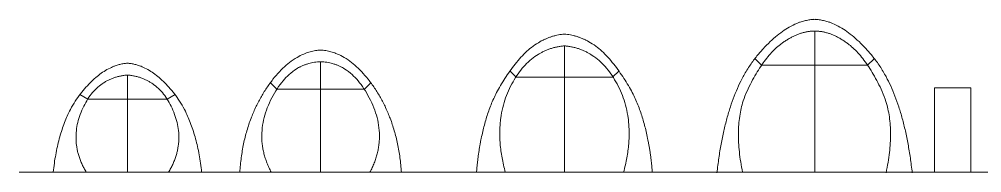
# Model space of a CAD drawing. Header units: inches. Extents: x -92.2 to -4.3, y -5886.5 to -5847.2.
# Drawn here: x -90.89 to -83.22, y -5853.21 to -5851.99 of the extents above; entities that cross this region are included whole.
import ezdxf

# ---------------------------------------------------------------- set-up
doc = ezdxf.new("R2010")
doc.units = ezdxf.units.IN
doc.header["$LTSCALE"] = 0.2
doc.header["$MEASUREMENT"] = 0
doc.layers.get('0').update_dxf_attribs({"lineweight": 0})
doc.layers.add('None', color=7, linetype='Continuous', lineweight=0)
picture_1 = doc.add_image_def('image1.jpg', size_in_pixel=(347, 805))

# ---------------------------------------------------------------- blocks, each defined once
blk = doc.blocks.new('Group 12-IG')
at = {"layer": 'None'}
image = blk.add_image(picture_1, insert=(-13.86, 0), size_in_units=(27.71, 64.29), dxfattribs=at)
image.dxf.flags = 7

msp = doc.modelspace()

# ---------------------------------------------------------------- linework, layer by layer
at = {"color": 250, "linetype": 'Continuous', "lineweight": 0}
for p, q in [((-84.550768, -5852.0795), (-84.550768, -5853.201482)), ((-86.545389, -5852.196552), (-86.545389, -5853.201482)), ((-84.974917, -5852.350206), (-85.027876, -5852.297247)), ((-84.130761, -5852.350206), (-84.078847, -5852.299003)), ((-88.487721, -5852.324086), (-88.487721, -5853.201482)), ((-86.928642, -5852.446552), (-86.980201, -5852.394992)), ((-86.162137, -5852.446552), (-86.110577, -5852.394992)), ((-84.130761, -5852.350206), (-84.974917, -5852.350206)), ((-90.026384, -5852.42882), (-90.026384, -5853.201482)), ((-86.15749, -5852.446552), (-86.933288, -5852.446552)), ((-88.88796, -5852.490545), (-88.8364, -5852.542104)), ((-88.139043, -5852.542104), (-88.835668, -5852.542104)), ((-88.087483, -5852.490545), (-88.139043, -5852.542104)), ((-90.406677, -5852.583717), (-90.342586, -5852.62072)), ((-90.342586, -5852.62072), (-89.710182, -5852.62072)), ((-90.026384, -5852.62072), (-90.026384, -5853.201482)), ((-89.646091, -5852.583717), (-89.710182, -5852.62072)), ((-37.513007, -5853.201482), (-90.888007, -5853.201482)), ((-90.617371, -5853.201493), (-90.354184, -5853.201493)), ((-89.698584, -5853.201493), (-89.435396, -5853.201459)), ((-89.130924, -5853.201482), (-88.87759, -5853.201482)), ((-88.094519, -5853.201482), (-87.844519, -5853.201482))]:
    msp.add_line(p, q, dxfattribs=at)
for points in [[(-84.547972, -5851.98575), (-84.782775, -5851.993639), (-85.260359, -5852.584961), (-85.330646, -5853.205713)], [(-84.557705, -5851.98575), (-84.322903, -5851.993639), (-83.845319, -5852.584961), (-83.775031, -5853.205713)], [(-84.550768, -5852.0795), (-84.684878, -5852.078506), (-84.965119, -5852.292836), (-85.208535, -5852.802601), (-85.126496, -5853.201482)], [(-84.550768, -5852.0795), (-84.416653, -5852.0795), (-84.138007, -5852.295899), (-83.898374, -5852.807453), (-83.983365, -5853.205715)], [(-86.545389, -5852.102802), (-86.760403, -5852.122395), (-87.090944, -5852.531836), (-87.226549, -5852.955728), (-87.245393, -5853.201482)], [(-86.545389, -5852.102802), (-86.330375, -5852.122395), (-85.999834, -5852.531836), (-85.864229, -5852.955728), (-85.845386, -5853.201482)], [(-88.487721, -5852.230336), (-88.721762, -5852.24479), (-89.106262, -5852.809895), (-89.130924, -5853.201482)], [(-88.487721, -5852.230336), (-88.253681, -5852.24479), (-87.869181, -5852.809895), (-87.844519, -5853.201482)], [(-86.545389, -5852.196552), (-86.824377, -5852.223012), (-87.123106, -5852.812499), (-87.016226, -5853.201482)], [(-86.545389, -5852.196552), (-86.266401, -5852.223012), (-85.967672, -5852.812499), (-86.074552, -5853.201482)], [(-90.026384, -5852.33507), (-90.213085, -5852.346363), (-90.572903, -5852.791676), (-90.617371, -5853.201459)], [(-90.026384, -5852.33507), (-89.839683, -5852.346363), (-89.479864, -5852.791676), (-89.435396, -5853.201459)], [(-88.487721, -5852.324086), (-88.734795, -5852.329086), (-89.031163, -5852.920099), (-88.880924, -5853.201482)], [(-88.487721, -5852.324086), (-88.240648, -5852.329086), (-87.94428, -5852.920099), (-88.094519, -5853.201482)], [(-90.026384, -5852.42882), (-90.276739, -5852.4506), (-90.499006, -5852.962282), (-90.354184, -5853.201493)], [(-90.026384, -5852.42882), (-89.776028, -5852.4506), (-89.553761, -5852.962282), (-89.698584, -5853.201493)]]:
    msp.add_open_spline(points, degree=2, dxfattribs=at)

# ---------------------------------------------------------------- block references
at = {"color": 250, "xscale": 0.01041666666666667, "yscale": 0.01041666666666667, "zscale": 0.01041666666666667}
msp.add_blockref('Group 12-IG', (-83.453467, -5853.201482), dxfattribs=at)

doc.saveas('drawing.dxf')
